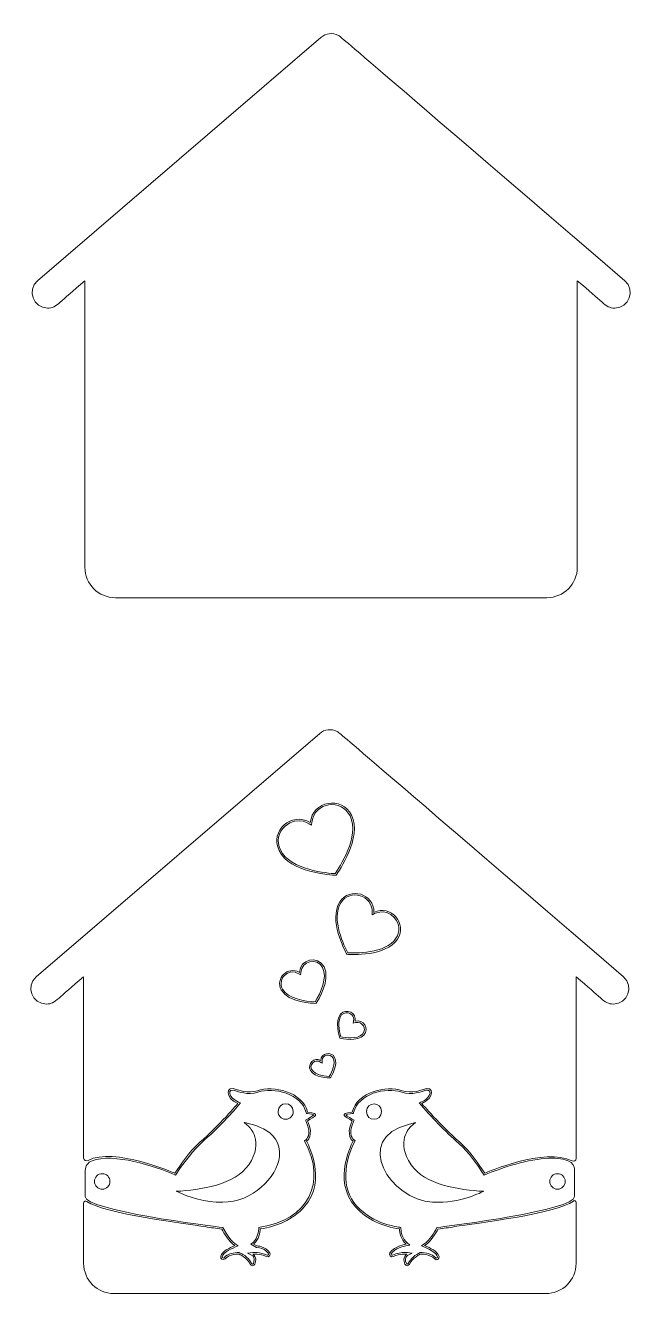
# Model space of a CAD drawing. Header units: inches. Extents: x 20.6 to 26, y -7.7 to 3.6.
import ezdxf

# ---------------------------------------------------------------- set-up
doc = ezdxf.new("R2010")
doc.units = ezdxf.units.IN
doc.header["$MEASUREMENT"] = 0
doc.layers.add('_U+0421_U+043B_U+043E_U+0439 1', color=7, linetype='Continuous')

msp = doc.modelspace()

# ---------------------------------------------------------------- linework, layer by layer
at = {"layer": '_U+0421_U+043B_U+043E_U+0439 1', "color": 1, "lineweight": 9, "true_color": 0xff0000}
for points, knots in [([(25.948, 1.336), (26.045, 1.252), (25.986, 1.091), (25.858, 1.091), (25.771, 1.091), (25.746, 1.156), (25.523, 1.335), (25.523, 1.335), (25.523, -1.232), (25.523, -1.232), (25.523, -1.383), (25.401, -1.505), (25.251, -1.505), (25.251, -1.505), (21.383, -1.505), (21.383, -1.505), (21.232, -1.505), (21.11, -1.383), (21.11, -1.232), (21.11, -1.232), (21.11, 1.335), (21.11, 1.335), (20.882, 1.151), (20.862, 1.091), (20.776, 1.091), (20.647, 1.091), (20.588, 1.252), (20.685, 1.336), (20.685, 1.336), (23.226, 3.518), (23.226, 3.518), (23.268, 3.554), (23.33, 3.563), (23.382, 3.536), (23.403, 3.524), (23.282, 3.626), (25.948, 1.336)], [0, 0, 0, 0, 1, 1, 1, 2, 2, 2, 3, 3, 3, 4, 4, 4, 5, 5, 5, 6, 6, 6, 7, 7, 7, 8, 8, 8, 9, 9, 9, 10, 10, 10, 11, 11, 11, 12, 12, 12, 12]), ([(25.937, -4.904), (26.034, -4.988), (25.975, -5.148), (25.846, -5.148), (25.759, -5.148), (25.734, -5.084), (25.512, -4.905), (25.512, -4.905), (25.512, -6.533), (25.512, -6.533), (25.512, -6.552), (25.492, -6.563), (25.476, -6.555), (25.232, -6.427), (24.707, -6.661), (24.694, -6.664), (24.638, -6.585), (24.574, -6.478), (24.47, -6.387), (24.299, -6.239), (24.129, -6.04), (24.129, -6.04), (24.244, -5.994), (24.245, -5.87), (24.137, -5.916), (24.137, -5.916), (24.04, -5.953), (23.954, -5.925), (23.815, -5.877), (23.549, -5.934), (23.505, -6.117), (23.382, -6.131), (23.44, -6.156), (23.505, -6.195), (23.442, -6.33), (23.514, -6.378), (23.514, -6.378), (23.514, -6.378), (23.32, -6.728), (23.535, -6.966), (23.64, -7.083), (23.778, -7.141), (23.929, -7.164), (23.93, -7.199), (23.941, -7.259), (23.989, -7.3), (23.989, -7.3), (23.885, -7.317), (23.844, -7.38), (23.831, -7.399), (23.852, -7.422), (23.873, -7.412), (23.935, -7.384), (23.996, -7.39), (23.996, -7.39), (23.996, -7.39), (23.951, -7.414), (23.978, -7.48), (23.986, -7.499), (24.012, -7.498), (24.02, -7.479), (24.045, -7.423), (24.119, -7.39), (24.119, -7.39), (24.119, -7.39), (24.204, -7.388), (24.245, -7.433), (24.261, -7.451), (24.29, -7.434), (24.284, -7.411), (24.27, -7.363), (24.205, -7.336), (24.155, -7.313), (24.213, -7.275), (24.255, -7.201), (24.274, -7.165), (24.324, -7.16), (24.374, -7.153), (24.424, -7.144), (24.603, -7.115), (25.344, -7.028), (25.488, -6.914), (25.497, -6.906), (25.512, -6.913), (25.512, -6.926), (25.512, -6.926), (25.512, -7.472), (25.512, -7.472), (25.512, -7.623), (25.39, -7.744), (25.24, -7.744), (25.24, -7.744), (21.371, -7.744), (21.371, -7.744), (21.221, -7.744), (21.099, -7.623), (21.099, -7.472), (21.099, -7.472), (21.099, -6.933), (21.099, -6.933), (21.099, -6.918), (21.116, -6.909), (21.129, -6.918), (21.285, -7.03), (22.01, -7.116), (22.187, -7.144), (22.237, -7.153), (22.287, -7.16), (22.337, -7.165), (22.355, -7.201), (22.398, -7.275), (22.455, -7.313), (22.404, -7.337), (22.342, -7.363), (22.328, -7.409), (22.321, -7.433), (22.35, -7.449), (22.367, -7.431), (22.409, -7.388), (22.491, -7.39), (22.491, -7.39), (22.491, -7.39), (22.566, -7.423), (22.59, -7.479), (22.599, -7.498), (22.625, -7.499), (22.633, -7.48), (22.66, -7.414), (22.615, -7.39), (22.615, -7.39), (22.615, -7.39), (22.676, -7.384), (22.738, -7.412), (22.758, -7.422), (22.779, -7.399), (22.767, -7.38), (22.726, -7.317), (22.652, -7.317), (22.652, -7.317), (22.652, -7.317), (22.622, -7.3), (22.622, -7.3), (22.67, -7.259), (22.68, -7.199), (22.682, -7.164), (22.833, -7.141), (22.97, -7.083), (23.076, -6.966), (23.291, -6.728), (23.097, -6.378), (23.097, -6.378), (23.097, -6.378), (23.168, -6.33), (23.106, -6.195), (23.171, -6.156), (23.229, -6.131), (23.106, -6.117), (23.062, -5.934), (22.796, -5.877), (22.657, -5.925), (22.571, -5.953), (22.474, -5.916), (22.474, -5.916), (22.365, -5.87), (22.366, -5.994), (22.481, -6.04), (22.481, -6.04), (22.312, -6.239), (22.141, -6.387), (22.036, -6.478), (21.973, -6.585), (21.917, -6.664), (21.914, -6.664), (21.366, -6.427), (21.139, -6.55), (21.121, -6.56), (21.099, -6.547), (21.099, -6.527), (21.099, -6.527), (21.099, -4.905), (21.099, -4.905), (20.87, -5.089), (20.851, -5.148), (20.765, -5.148), (20.636, -5.148), (20.577, -4.988), (20.674, -4.904), (20.674, -4.904), (23.215, -2.722), (23.215, -2.722), (23.257, -2.686), (23.318, -2.677), (23.37, -2.704), (23.392, -2.716), (23.27, -2.614), (25.937, -4.904)], [0, 0, 0, 0, 1, 1, 1, 2, 2, 2, 3, 3, 3, 4, 4, 4, 5, 5, 5, 6, 6, 6, 7, 7, 7, 8, 8, 8, 9, 9, 9, 10, 10, 10, 11, 11, 11, 12, 12, 12, 13, 13, 13, 14, 14, 14, 15, 15, 15, 16, 16, 16, 17, 17, 17, 18, 18, 18, 19, 19, 19, 20, 20, 20, 21, 21, 21, 22, 22, 22, 23, 23, 23, 24, 24, 24, 25, 25, 25, 26, 26, 26, 27, 27, 27, 28, 28, 28, 29, 29, 29, 30, 30, 30, 31, 31, 31, 32, 32, 32, 33, 33, 33, 34, 34, 34, 35, 35, 35, 36, 36, 36, 37, 37, 37, 38, 38, 38, 39, 39, 39, 40, 40, 40, 41, 41, 41, 42, 42, 42, 43, 43, 43, 44, 44, 44, 45, 45, 45, 46, 46, 46, 47, 47, 47, 48, 48, 48, 49, 49, 49, 50, 50, 50, 51, 51, 51, 52, 52, 52, 53, 53, 53, 54, 54, 54, 55, 55, 55, 56, 56, 56, 57, 57, 57, 58, 58, 58, 59, 59, 59, 60, 60, 60, 61, 61, 61, 62, 62, 62, 63, 63, 63, 64, 64, 64, 65, 65, 65, 65]), ([(23.13, -3.522), (22.965, -3.418), (22.764, -3.596), (22.851, -3.773), (22.947, -3.971), (23.321, -3.992), (23.359, -3.994), (23.359, -3.994), (23.36, -3.995), (23.36, -3.995), (23.36, -3.995), (23.36, -3.995), (23.36, -3.994), (23.362, -3.994), (23.362, -3.994), (23.362, -3.994), (23.362, -3.994), (23.361, -3.993), (23.361, -3.993), (23.384, -3.962), (23.597, -3.654), (23.5, -3.456), (23.414, -3.279), (23.15, -3.328), (23.13, -3.522)], [0, 0, 0, 0, 1, 1, 1, 2, 2, 2, 3, 3, 3, 4, 4, 4, 5, 5, 5, 6, 6, 6, 7, 7, 7, 8, 8, 8, 8]), ([(23.141, -3.545), (23.142, -3.543), (23.141, -3.39), (23.292, -3.363), (23.374, -3.348), (23.45, -3.387), (23.486, -3.462), (23.576, -3.645), (23.388, -3.928), (23.352, -3.979), (23.291, -3.976), (22.951, -3.949), (22.862, -3.766), (22.826, -3.692), (22.842, -3.608), (22.904, -3.552), (23.019, -3.449), (23.139, -3.545), (23.141, -3.545)], [0, 0, 0, 0, 1, 1, 1, 2, 2, 2, 3, 3, 3, 4, 4, 4, 5, 5, 5, 6, 6, 6, 6]), ([(23.911, -4.566), (24.002, -4.425), (23.85, -4.255), (23.7, -4.326), (23.703, -4.16), (23.484, -4.092), (23.394, -4.233), (23.292, -4.391), (23.441, -4.672), (23.457, -4.701), (23.457, -4.701), (23.456, -4.702), (23.456, -4.702), (23.456, -4.702), (23.457, -4.702), (23.458, -4.702), (23.458, -4.703), (23.458, -4.703), (23.458, -4.703), (23.458, -4.703), (23.459, -4.702), (23.459, -4.702), (23.492, -4.705), (23.81, -4.724), (23.911, -4.566)], [0, 0, 0, 0, 1, 1, 1, 2, 2, 2, 3, 3, 3, 4, 4, 4, 5, 5, 5, 6, 6, 6, 7, 7, 7, 8, 8, 8, 8]), ([(23.404, -4.24), (23.487, -4.111), (23.687, -4.172), (23.685, -4.325), (23.685, -4.325), (23.684, -4.348), (23.684, -4.348), (23.69, -4.347), (23.797, -4.276), (23.885, -4.375), (23.931, -4.428), (23.936, -4.499), (23.898, -4.558), (23.806, -4.702), (23.521, -4.692), (23.465, -4.688), (23.439, -4.639), (23.312, -4.384), (23.404, -4.24)], [0, 0, 0, 0, 1, 1, 1, 2, 2, 2, 3, 3, 3, 4, 4, 4, 5, 5, 5, 6, 6, 6, 6]), ([(22.87, -5.022), (22.933, -5.139), (23.159, -5.142), (23.182, -5.142), (23.182, -5.142), (23.182, -5.143), (23.182, -5.143), (23.182, -5.143), (23.182, -5.142), (23.183, -5.142), (23.183, -5.142), (23.184, -5.142), (23.184, -5.142), (23.184, -5.142), (23.183, -5.141), (23.183, -5.141), (23.196, -5.122), (23.316, -4.931), (23.253, -4.814), (23.196, -4.71), (23.039, -4.746), (23.032, -4.864), (22.93, -4.805), (22.813, -4.918), (22.87, -5.022)], [0, 0, 0, 0, 1, 1, 1, 2, 2, 2, 3, 3, 3, 4, 4, 4, 5, 5, 5, 6, 6, 6, 7, 7, 7, 8, 8, 8, 8]), ([(23.043, -4.886), (23.043, -4.886), (23.045, -4.864), (23.045, -4.864), (23.051, -4.76), (23.19, -4.729), (23.24, -4.82), (23.24, -4.82), (23.24, -4.82), (23.24, -4.82), (23.287, -4.907), (23.222, -5.051), (23.174, -5.127), (23.084, -5.126), (22.928, -5.101), (22.881, -5.015), (22.854, -4.964), (22.874, -4.917), (22.9, -4.891), (22.967, -4.825), (23.039, -4.886), (23.043, -4.886)], [0, 0, 0, 0, 1, 1, 1, 2, 2, 2, 3, 3, 3, 4, 4, 4, 5, 5, 5, 6, 6, 6, 7, 7, 7, 7]), ([(23.611, -5.427), (23.662, -5.37), (23.606, -5.282), (23.533, -5.303), (23.547, -5.228), (23.454, -5.181), (23.402, -5.238), (23.344, -5.301), (23.391, -5.439), (23.396, -5.453), (23.396, -5.453), (23.395, -5.454), (23.395, -5.454), (23.395, -5.454), (23.395, -5.454), (23.396, -5.454), (23.396, -5.454), (23.396, -5.455), (23.396, -5.455), (23.396, -5.455), (23.396, -5.454), (23.396, -5.454), (23.411, -5.458), (23.553, -5.49), (23.611, -5.427)], [0, 0, 0, 0, 1, 1, 1, 2, 2, 2, 3, 3, 3, 4, 4, 4, 5, 5, 5, 6, 6, 6, 7, 7, 7, 8, 8, 8, 8]), ([(23.411, -5.246), (23.434, -5.221), (23.465, -5.223), (23.485, -5.233), (23.537, -5.259), (23.514, -5.316), (23.514, -5.321), (23.514, -5.321), (23.536, -5.315), (23.536, -5.315), (23.596, -5.298), (23.641, -5.371), (23.599, -5.417), (23.552, -5.469), (23.435, -5.448), (23.405, -5.442), (23.388, -5.387), (23.371, -5.291), (23.411, -5.246)], [0, 0, 0, 0, 1, 1, 1, 2, 2, 2, 3, 3, 3, 4, 4, 4, 5, 5, 5, 6, 6, 6, 6]), ([(23.309, -5.811), (23.316, -5.8), (23.384, -5.692), (23.348, -5.626), (23.316, -5.568), (23.227, -5.588), (23.224, -5.654), (23.166, -5.621), (23.1, -5.685), (23.132, -5.743), (23.168, -5.809), (23.295, -5.811), (23.308, -5.811), (23.308, -5.811), (23.308, -5.812), (23.308, -5.812), (23.308, -5.812), (23.308, -5.811), (23.309, -5.811), (23.309, -5.811), (23.309, -5.811), (23.309, -5.811), (23.309, -5.811), (23.309, -5.811), (23.309, -5.811)], [0, 0, 0, 0, 1, 1, 1, 2, 2, 2, 3, 3, 3, 4, 4, 4, 5, 5, 5, 6, 6, 6, 7, 7, 7, 8, 8, 8, 8]), ([(23.235, -5.677), (23.235, -5.677), (23.236, -5.654), (23.236, -5.654), (23.239, -5.603), (23.309, -5.586), (23.335, -5.632), (23.335, -5.632), (23.335, -5.632), (23.335, -5.632), (23.359, -5.678), (23.326, -5.754), (23.3, -5.797), (23.155, -5.792), (23.106, -5.72), (23.153, -5.674), (23.19, -5.638), (23.229, -5.676), (23.235, -5.677)], [0, 0, 0, 0, 1, 1, 1, 2, 2, 2, 3, 3, 3, 4, 4, 4, 5, 5, 5, 6, 6, 6, 6]), ([(22.357, -7.422), (22.35, -7.429), (22.338, -7.424), (22.34, -7.415), (22.352, -7.371), (22.426, -7.341), (22.483, -7.315), (22.467, -7.298), (22.428, -7.302), (22.346, -7.152), (22.228, -7.137), (21.111, -6.997), (21.113, -6.875), (21.113, -6.875), (21.113, -6.64), (21.113, -6.64), (21.113, -6.601), (21.137, -6.567), (21.174, -6.553), (21.369, -6.481), (21.731, -6.6), (21.922, -6.681), (22.187, -6.298), (22.157, -6.441), (22.505, -6.034), (22.505, -6.034), (22.487, -6.027), (22.487, -6.027), (22.395, -5.991), (22.375, -5.889), (22.469, -5.929), (22.473, -5.931), (22.572, -5.968), (22.661, -5.938), (22.802, -5.89), (23.052, -5.952), (23.092, -6.12), (23.092, -6.12), (23.095, -6.129), (23.095, -6.129), (23.098, -6.13), (23.146, -6.134), (23.162, -6.142), (23.153, -6.152), (23.118, -6.172), (23.088, -6.19), (23.088, -6.19), (23.093, -6.201), (23.093, -6.201), (23.149, -6.322), (23.091, -6.365), (23.089, -6.367), (23.089, -6.367), (23.078, -6.374), (23.078, -6.374), (23.285, -6.753), (23.105, -7.086), (22.68, -7.15), (22.68, -7.15), (22.669, -7.152), (22.669, -7.152), (22.669, -7.152), (22.668, -7.163), (22.668, -7.163), (22.663, -7.265), (22.601, -7.296), (22.597, -7.302), (22.597, -7.302), (22.649, -7.331), (22.649, -7.331), (22.718, -7.331), (22.764, -7.386), (22.755, -7.397), (22.754, -7.398), (22.749, -7.403), (22.743, -7.4), (22.679, -7.37), (22.616, -7.376), (22.614, -7.376), (22.614, -7.376), (22.568, -7.381), (22.568, -7.381), (22.568, -7.381), (22.609, -7.402), (22.609, -7.402), (22.609, -7.403), (22.642, -7.421), (22.62, -7.475), (22.617, -7.482), (22.606, -7.481), (22.603, -7.474), (22.585, -7.431), (22.537, -7.395), (22.494, -7.376), (22.445, -7.377), (22.391, -7.386), (22.357, -7.422)], [0, 0, 0, 0, 1, 1, 1, 2, 2, 2, 3, 3, 3, 4, 4, 4, 5, 5, 5, 6, 6, 6, 7, 7, 7, 8, 8, 8, 9, 9, 9, 10, 10, 10, 11, 11, 11, 12, 12, 12, 13, 13, 13, 14, 14, 14, 15, 15, 15, 16, 16, 16, 17, 17, 17, 18, 18, 18, 19, 19, 19, 20, 20, 20, 21, 21, 21, 22, 22, 22, 23, 23, 23, 24, 24, 24, 25, 25, 25, 26, 26, 26, 27, 27, 27, 28, 28, 28, 29, 29, 29, 30, 30, 30, 31, 31, 31, 32, 32, 32, 32]), ([(23.867, -7.4), (23.859, -7.404), (23.85, -7.395), (23.855, -7.387), (23.888, -7.336), (23.961, -7.319), (24.021, -7.309), (24.021, -7.309), (23.998, -7.289), (23.998, -7.289), (23.953, -7.252), (23.944, -7.194), (23.942, -7.163), (23.942, -7.163), (23.942, -7.152), (23.942, -7.152), (23.906, -7.141), (23.704, -7.132), (23.545, -6.957), (23.402, -6.799), (23.434, -6.555), (23.532, -6.374), (23.532, -6.374), (23.522, -6.367), (23.522, -6.367), (23.52, -6.365), (23.461, -6.322), (23.517, -6.201), (23.517, -6.201), (23.523, -6.19), (23.523, -6.19), (23.506, -6.18), (23.457, -6.152), (23.449, -6.142), (23.465, -6.134), (23.513, -6.13), (23.516, -6.129), (23.516, -6.129), (23.518, -6.12), (23.518, -6.12), (23.558, -5.954), (23.806, -5.889), (23.949, -5.938), (24.039, -5.968), (24.138, -5.931), (24.142, -5.929), (24.174, -5.916), (24.207, -5.914), (24.203, -5.947), (24.195, -6.007), (24.108, -6.033), (24.106, -6.034), (24.207, -6.153), (24.343, -6.296), (24.461, -6.398), (24.559, -6.483), (24.616, -6.576), (24.689, -6.681), (24.848, -6.614), (25.091, -6.537), (25.267, -6.53), (25.349, -6.526), (25.408, -6.541), (25.446, -6.557), (25.477, -6.569), (25.498, -6.6), (25.498, -6.633), (25.498, -6.633), (25.498, -6.875), (25.498, -6.875), (25.5, -6.997), (24.385, -7.137), (24.265, -7.152), (24.238, -7.202), (24.202, -7.265), (24.148, -7.301), (24.148, -7.301), (24.127, -7.315), (24.127, -7.315), (24.127, -7.315), (24.162, -7.331), (24.162, -7.331), (24.208, -7.353), (24.26, -7.377), (24.27, -7.415), (24.273, -7.424), (24.26, -7.429), (24.254, -7.422), (24.221, -7.388), (24.163, -7.375), (24.116, -7.376), (24.074, -7.395), (24.026, -7.431), (24.008, -7.474), (24.006, -7.478), (24.001, -7.48), (23.998, -7.48), (23.996, -7.48), (23.993, -7.479), (23.991, -7.475), (23.963, -7.407), (24.012, -7.399), (24.043, -7.381), (24.025, -7.381), (23.951, -7.361), (23.867, -7.4)], [0, 0, 0, 0, 1, 1, 1, 2, 2, 2, 3, 3, 3, 4, 4, 4, 5, 5, 5, 6, 6, 6, 7, 7, 7, 8, 8, 8, 9, 9, 9, 10, 10, 10, 11, 11, 11, 12, 12, 12, 13, 13, 13, 14, 14, 14, 15, 15, 15, 16, 16, 16, 17, 17, 17, 18, 18, 18, 19, 19, 19, 20, 20, 20, 21, 21, 21, 22, 22, 22, 23, 23, 23, 24, 24, 24, 25, 25, 25, 26, 26, 26, 27, 27, 27, 28, 28, 28, 29, 29, 29, 30, 30, 30, 31, 31, 31, 32, 32, 32, 33, 33, 33, 34, 34, 34, 35, 35, 35, 35]), ([(22.977, -6.112), (22.977, -6.02), (22.842, -6.019), (22.842, -6.112), (22.842, -6.146), (22.865, -6.181), (22.909, -6.181), (22.953, -6.181), (22.977, -6.146), (22.977, -6.112)], [0, 0, 0, 0, 1, 1, 1, 2, 2, 2, 3, 3, 3, 3]), ([(23.769, -6.112), (23.769, -6.02), (23.634, -6.02), (23.634, -6.112), (23.634, -6.205), (23.769, -6.204), (23.769, -6.112)], [0, 0, 0, 0, 1, 1, 1, 2, 2, 2, 2]), ([(22.854, -6.515), (22.881, -6.256), (22.55, -6.218), (22.538, -6.209), (22.538, -6.209), (22.58, -6.247), (22.58, -6.247), (22.582, -6.249), (22.722, -6.379), (22.578, -6.589), (22.457, -6.766), (22.143, -6.817), (21.929, -6.827), (22.055, -6.884), (22.181, -6.925), (22.346, -6.925), (22.609, -6.925), (22.834, -6.704), (22.854, -6.515)], [0, 0, 0, 0, 1, 1, 1, 2, 2, 2, 3, 3, 3, 4, 4, 4, 5, 5, 5, 6, 6, 6, 6]), ([(24.682, -6.827), (24.467, -6.817), (24.153, -6.766), (24.033, -6.589), (23.889, -6.38), (24.025, -6.253), (24.03, -6.247), (24.03, -6.247), (24.073, -6.209), (24.073, -6.209), (24.073, -6.209), (24.018, -6.224), (24.018, -6.224), (23.495, -6.359), (23.853, -6.906), (24.225, -6.924), (24.225, -6.924), (24.225, -6.924), (24.225, -6.924), (24.481, -6.937), (24.671, -6.831), (24.682, -6.827)], [0, 0, 0, 0, 1, 1, 1, 2, 2, 2, 3, 3, 3, 4, 4, 4, 5, 5, 5, 6, 6, 6, 7, 7, 7, 7]), ([(21.335, -6.738), (21.335, -6.7), (21.304, -6.669), (21.266, -6.669), (21.227, -6.669), (21.196, -6.7), (21.196, -6.738), (21.196, -6.777), (21.227, -6.808), (21.266, -6.808), (21.304, -6.808), (21.335, -6.777), (21.335, -6.738)], [0, 0, 0, 0, 1, 1, 1, 2, 2, 2, 3, 3, 3, 4, 4, 4, 4]), ([(25.415, -6.738), (25.415, -6.7), (25.383, -6.669), (25.345, -6.669), (25.307, -6.669), (25.276, -6.7), (25.276, -6.738), (25.276, -6.777), (25.307, -6.808), (25.345, -6.808), (25.383, -6.808), (25.415, -6.777), (25.415, -6.738)], [0, 0, 0, 0, 1, 1, 1, 2, 2, 2, 3, 3, 3, 4, 4, 4, 4])]:
    msp.add_open_spline(points, degree=3, knots=knots, dxfattribs=at)

doc.saveas('drawing.dxf')
